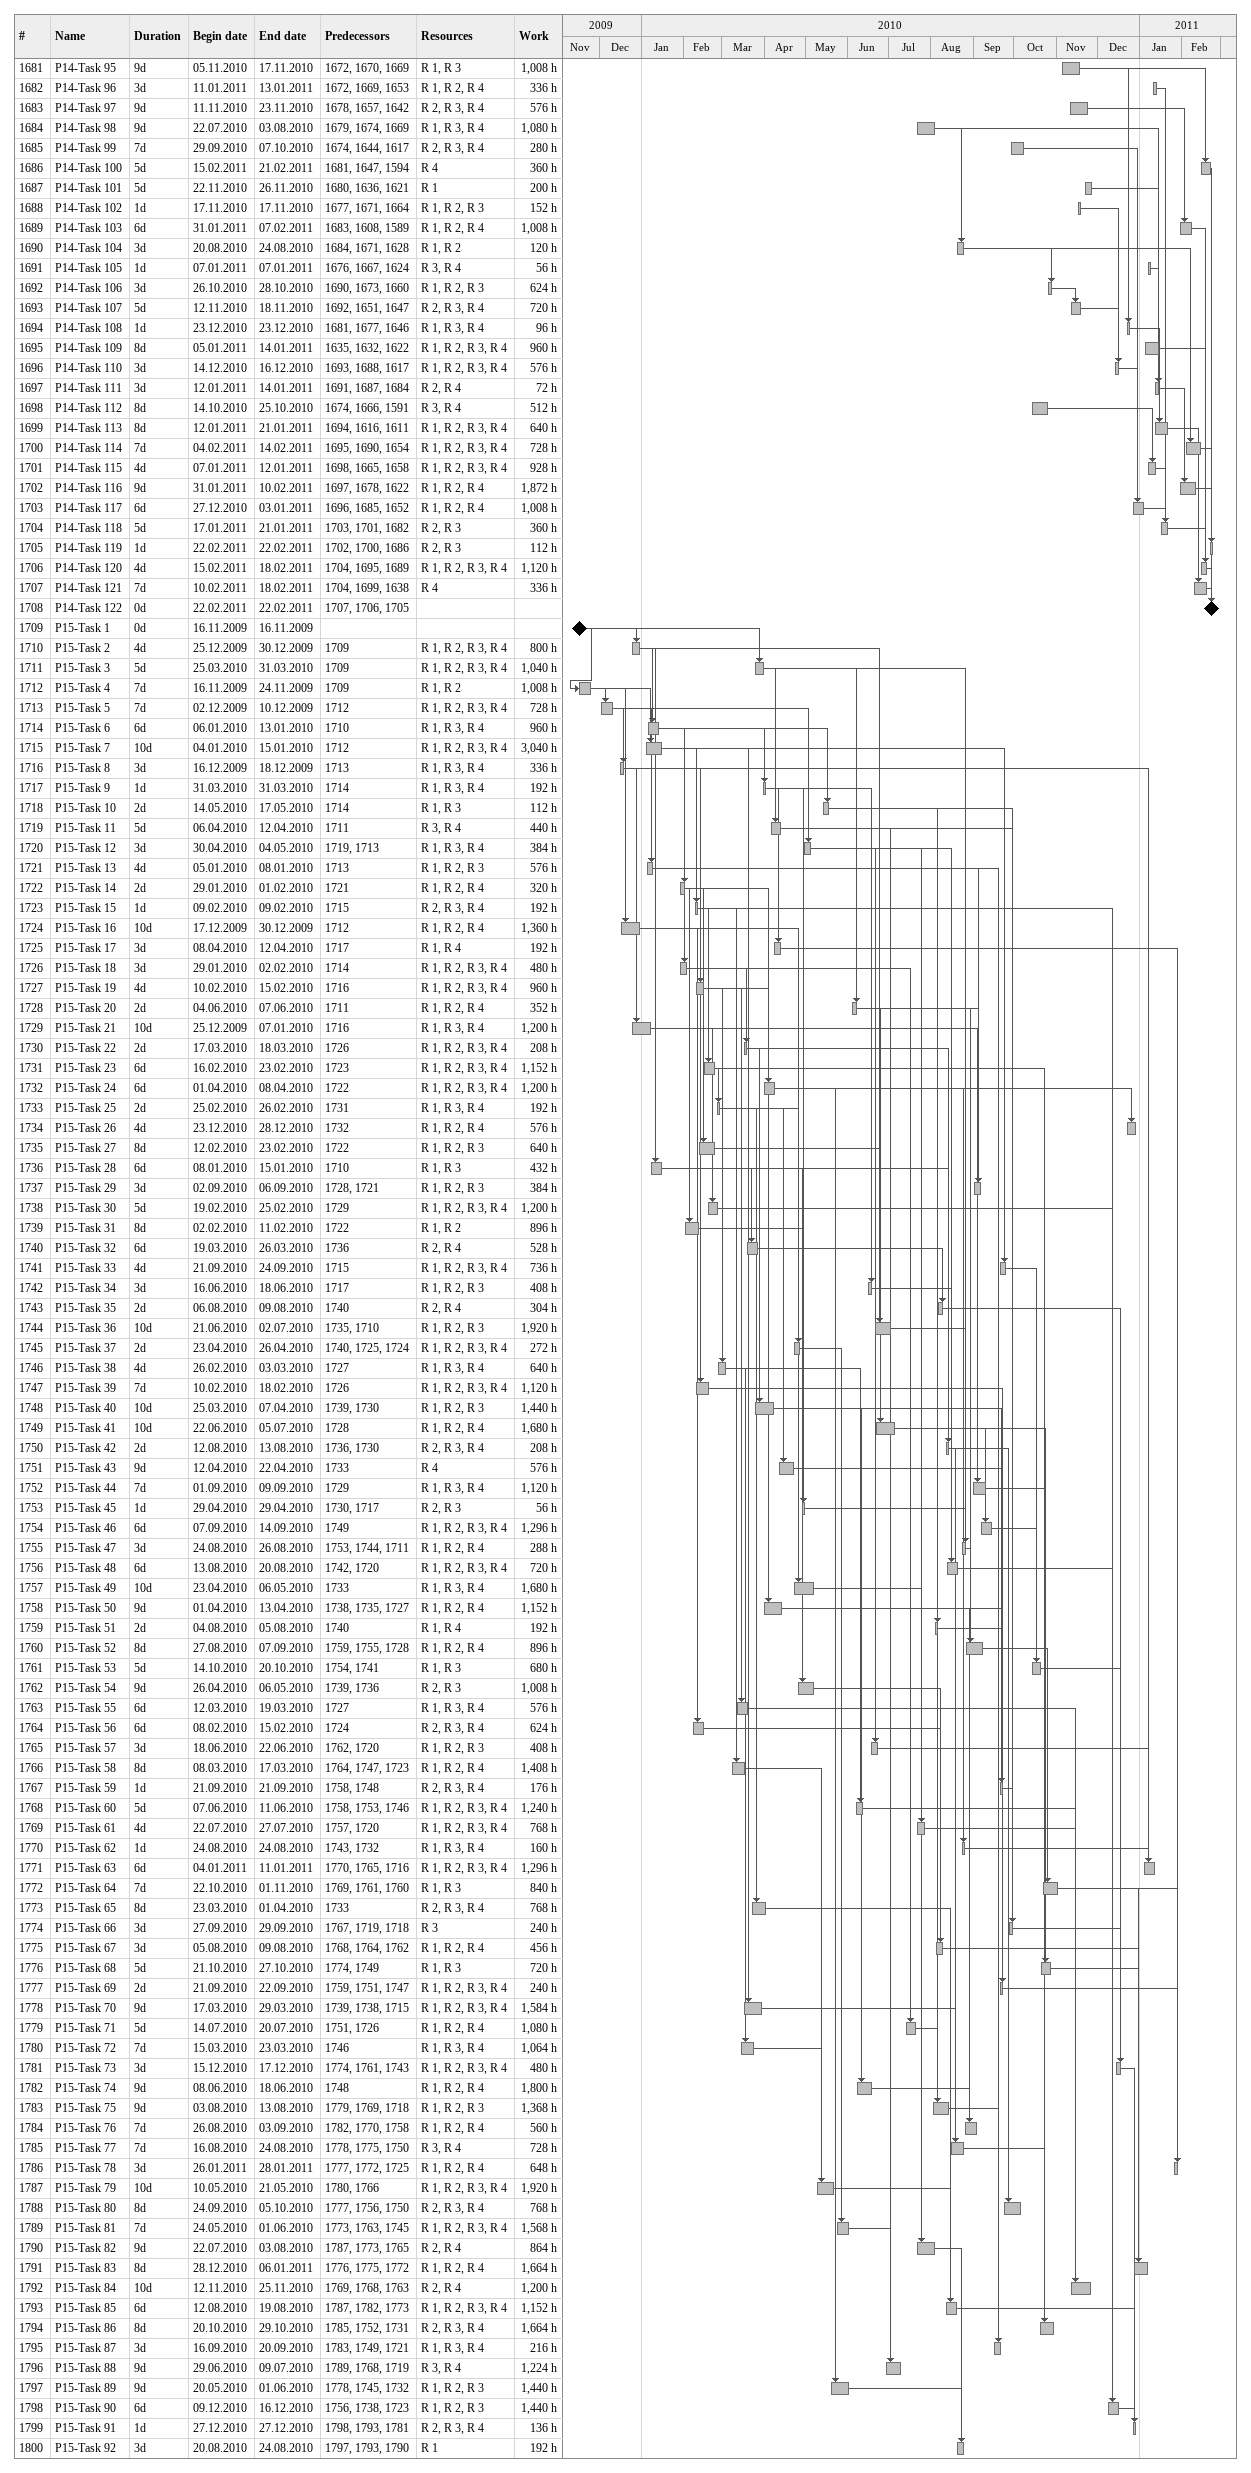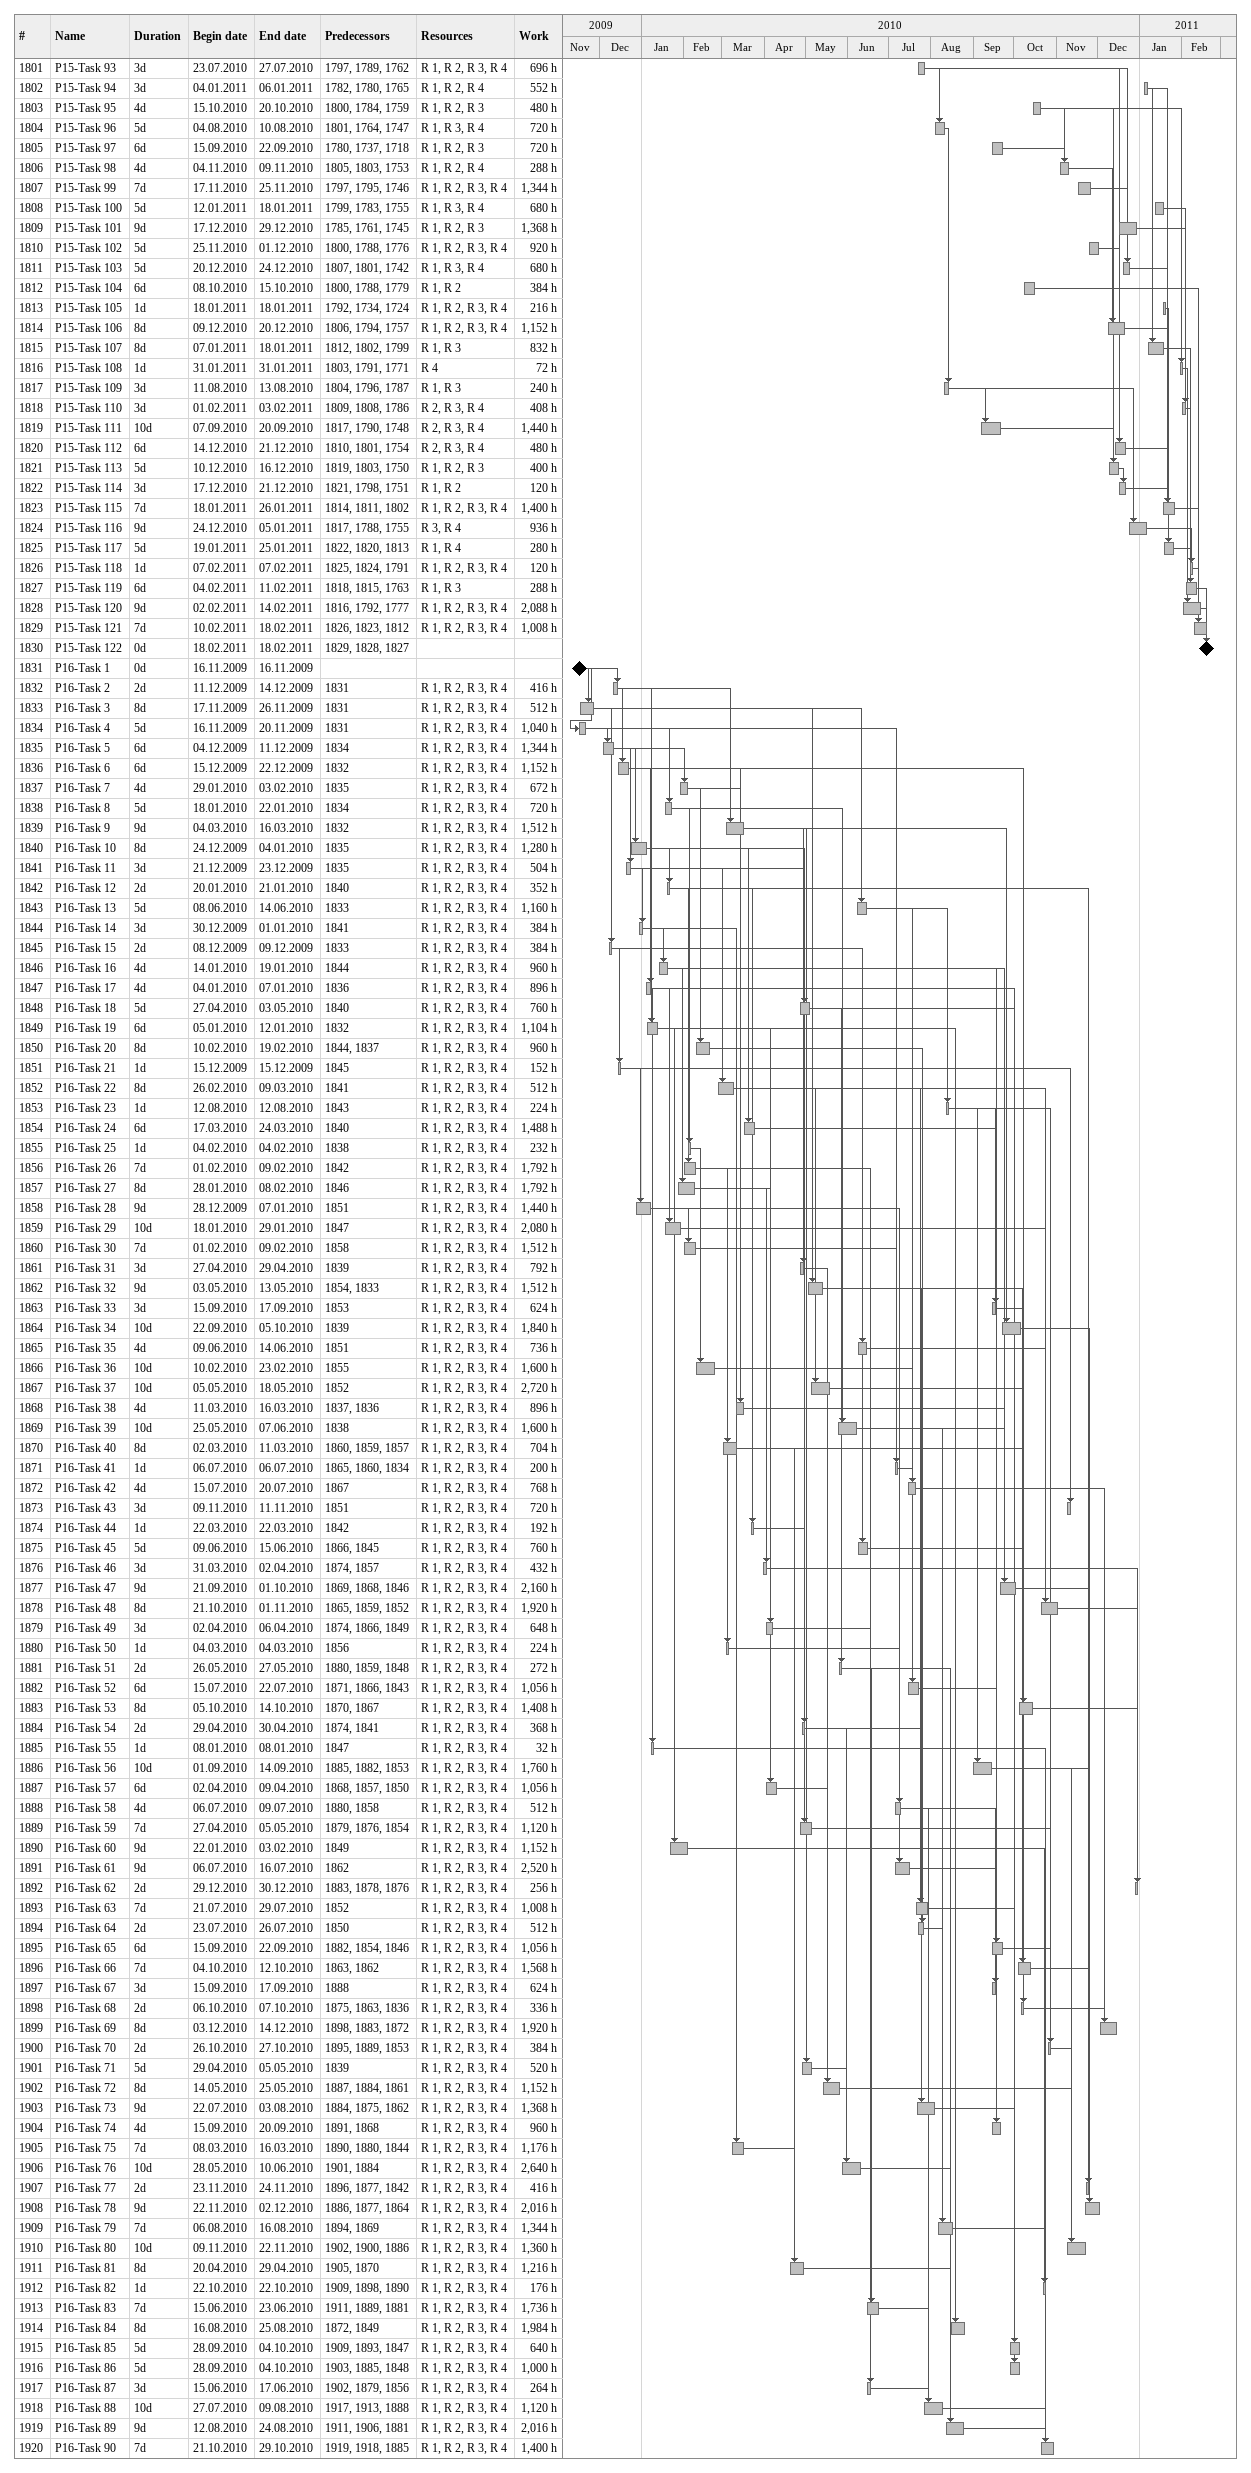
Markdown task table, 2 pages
| ID | Task | Duration | Start | Finish | Predecessors | Resources | Work (h) |
|---|---|---|---|---|---|---|---|
| 1681 | P14-Task 95 | 9d | 2010-11-05 | 2010-11-17 | 1672, 1670, 1669 | R 1, R 3 | 1008 |
| 1682 | P14-Task 96 | 3d | 2011-01-11 | 2011-01-13 | 1672, 1669, 1653 | R 1, R 2, R 4 | 336 |
| 1683 | P14-Task 97 | 9d | 2010-11-11 | 2010-11-23 | 1678, 1657, 1642 | R 2, R 3, R 4 | 576 |
| 1684 | P14-Task 98 | 9d | 2010-07-22 | 2010-08-03 | 1679, 1674, 1669 | R 1, R 3, R 4 | 1080 |
| 1685 | P14-Task 99 | 7d | 2010-09-29 | 2010-10-07 | 1674, 1644, 1617 | R 2, R 3, R 4 | 280 |
| 1686 | P14-Task 100 | 5d | 2011-02-15 | 2011-02-21 | 1681, 1647, 1594 | R 4 | 360 |
| 1687 | P14-Task 101 | 5d | 2010-11-22 | 2010-11-26 | 1680, 1636, 1621 | R 1 | 200 |
| 1688 | P14-Task 102 | 1d | 2010-11-17 | 2010-11-17 | 1677, 1671, 1664 | R 1, R 2, R 3 | 152 |
| 1689 | P14-Task 103 | 6d | 2011-01-31 | 2011-02-07 | 1683, 1608, 1589 | R 1, R 2, R 4 | 1008 |
| 1690 | P14-Task 104 | 3d | 2010-08-20 | 2010-08-24 | 1684, 1671, 1628 | R 1, R 2 | 120 |
| 1691 | P14-Task 105 | 1d | 2011-01-07 | 2011-01-07 | 1676, 1667, 1624 | R 3, R 4 | 56 |
| 1692 | P14-Task 106 | 3d | 2010-10-26 | 2010-10-28 | 1690, 1673, 1660 | R 1, R 2, R 3 | 624 |
| 1693 | P14-Task 107 | 5d | 2010-11-12 | 2010-11-18 | 1692, 1651, 1647 | R 2, R 3, R 4 | 720 |
| 1694 | P14-Task 108 | 1d | 2010-12-23 | 2010-12-23 | 1681, 1677, 1646 | R 1, R 3, R 4 | 96 |
| 1695 | P14-Task 109 | 8d | 2011-01-05 | 2011-01-14 | 1635, 1632, 1622 | R 1, R 2, R 3, R 4 | 960 |
| 1696 | P14-Task 110 | 3d | 2010-12-14 | 2010-12-16 | 1693, 1688, 1617 | R 1, R 2, R 3, R 4 | 576 |
| 1697 | P14-Task 111 | 3d | 2011-01-12 | 2011-01-14 | 1691, 1687, 1684 | R 2, R 4 | 72 |
| 1698 | P14-Task 112 | 8d | 2010-10-14 | 2010-10-25 | 1674, 1666, 1591 | R 3, R 4 | 512 |
| 1699 | P14-Task 113 | 8d | 2011-01-12 | 2011-01-21 | 1694, 1616, 1611 | R 1, R 2, R 3, R 4 | 640 |
| 1700 | P14-Task 114 | 7d | 2011-02-04 | 2011-02-14 | 1695, 1690, 1654 | R 1, R 2, R 3, R 4 | 728 |
| 1701 | P14-Task 115 | 4d | 2011-01-07 | 2011-01-12 | 1698, 1665, 1658 | R 1, R 2, R 3, R 4 | 928 |
| 1702 | P14-Task 116 | 9d | 2011-01-31 | 2011-02-10 | 1697, 1678, 1622 | R 1, R 2, R 4 | 1872 |
| 1703 | P14-Task 117 | 6d | 2010-12-27 | 2011-01-03 | 1696, 1685, 1652 | R 1, R 2, R 4 | 1008 |
| 1704 | P14-Task 118 | 5d | 2011-01-17 | 2011-01-21 | 1703, 1701, 1682 | R 2, R 3 | 360 |
| 1705 | P14-Task 119 | 1d | 2011-02-22 | 2011-02-22 | 1702, 1700, 1686 | R 2, R 3 | 112 |
| 1706 | P14-Task 120 | 4d | 2011-02-15 | 2011-02-18 | 1704, 1695, 1689 | R 1, R 2, R 3, R 4 | 1120 |
| 1707 | P14-Task 121 | 7d | 2011-02-10 | 2011-02-18 | 1704, 1699, 1638 | R 4 | 336 |
| 1708 | P14-Task 122 | 0d | 2011-02-22 | 2011-02-22 | 1707, 1706, 1705 |  |  |
| 1709 | P15-Task 1 | 0d | 2009-11-16 | 2009-11-16 |  |  |  |
| 1710 | P15-Task 2 | 4d | 2009-12-25 | 2009-12-30 | 1709 | R 1, R 2, R 3, R 4 | 800 |
| 1711 | P15-Task 3 | 5d | 2010-03-25 | 2010-03-31 | 1709 | R 1, R 2, R 3, R 4 | 1040 |
| 1712 | P15-Task 4 | 7d | 2009-11-16 | 2009-11-24 | 1709 | R 1, R 2 | 1008 |
| 1713 | P15-Task 5 | 7d | 2009-12-02 | 2009-12-10 | 1712 | R 1, R 2, R 3, R 4 | 728 |
| 1714 | P15-Task 6 | 6d | 2010-01-06 | 2010-01-13 | 1710 | R 1, R 3, R 4 | 960 |
| 1715 | P15-Task 7 | 10d | 2010-01-04 | 2010-01-15 | 1712 | R 1, R 2, R 3, R 4 | 3040 |
| 1716 | P15-Task 8 | 3d | 2009-12-16 | 2009-12-18 | 1713 | R 1, R 3, R 4 | 336 |
| 1717 | P15-Task 9 | 1d | 2010-03-31 | 2010-03-31 | 1714 | R 1, R 3, R 4 | 192 |
| 1718 | P15-Task 10 | 2d | 2010-05-14 | 2010-05-17 | 1714 | R 1, R 3 | 112 |
| 1719 | P15-Task 11 | 5d | 2010-04-06 | 2010-04-12 | 1711 | R 3, R 4 | 440 |
| 1720 | P15-Task 12 | 3d | 2010-04-30 | 2010-05-04 | 1719, 1713 | R 1, R 3, R 4 | 384 |
| 1721 | P15-Task 13 | 4d | 2010-01-05 | 2010-01-08 | 1713 | R 1, R 2, R 3 | 576 |
| 1722 | P15-Task 14 | 2d | 2010-01-29 | 2010-02-01 | 1721 | R 1, R 2, R 4 | 320 |
| 1723 | P15-Task 15 | 1d | 2010-02-09 | 2010-02-09 | 1715 | R 2, R 3, R 4 | 192 |
| 1724 | P15-Task 16 | 10d | 2009-12-17 | 2009-12-30 | 1712 | R 1, R 2, R 4 | 1360 |
| 1725 | P15-Task 17 | 3d | 2010-04-08 | 2010-04-12 | 1717 | R 1, R 4 | 192 |
| 1726 | P15-Task 18 | 3d | 2010-01-29 | 2010-02-02 | 1714 | R 1, R 2, R 3, R 4 | 480 |
| 1727 | P15-Task 19 | 4d | 2010-02-10 | 2010-02-15 | 1716 | R 1, R 2, R 3, R 4 | 960 |
| 1728 | P15-Task 20 | 2d | 2010-06-04 | 2010-06-07 | 1711 | R 1, R 2, R 4 | 352 |
| 1729 | P15-Task 21 | 10d | 2009-12-25 | 2010-01-07 | 1716 | R 1, R 3, R 4 | 1200 |
| 1730 | P15-Task 22 | 2d | 2010-03-17 | 2010-03-18 | 1726 | R 1, R 2, R 3, R 4 | 208 |
| 1731 | P15-Task 23 | 6d | 2010-02-16 | 2010-02-23 | 1723 | R 1, R 2, R 3, R 4 | 1152 |
| 1732 | P15-Task 24 | 6d | 2010-04-01 | 2010-04-08 | 1722 | R 1, R 2, R 3, R 4 | 1200 |
| 1733 | P15-Task 25 | 2d | 2010-02-25 | 2010-02-26 | 1731 | R 1, R 3, R 4 | 192 |
| 1734 | P15-Task 26 | 4d | 2010-12-23 | 2010-12-28 | 1732 | R 1, R 2, R 4 | 576 |
| 1735 | P15-Task 27 | 8d | 2010-02-12 | 2010-02-23 | 1722 | R 1, R 2, R 3 | 640 |
| 1736 | P15-Task 28 | 6d | 2010-01-08 | 2010-01-15 | 1710 | R 1, R 3 | 432 |
| 1737 | P15-Task 29 | 3d | 2010-09-02 | 2010-09-06 | 1728, 1721 | R 1, R 2, R 3 | 384 |
| 1738 | P15-Task 30 | 5d | 2010-02-19 | 2010-02-25 | 1729 | R 1, R 2, R 3, R 4 | 1200 |
| 1739 | P15-Task 31 | 8d | 2010-02-02 | 2010-02-11 | 1722 | R 1, R 2 | 896 |
| 1740 | P15-Task 32 | 6d | 2010-03-19 | 2010-03-26 | 1736 | R 2, R 4 | 528 |
| 1741 | P15-Task 33 | 4d | 2010-09-21 | 2010-09-24 | 1715 | R 1, R 2, R 3, R 4 | 736 |
| 1742 | P15-Task 34 | 3d | 2010-06-16 | 2010-06-18 | 1717 | R 1, R 2, R 3 | 408 |
| 1743 | P15-Task 35 | 2d | 2010-08-06 | 2010-08-09 | 1740 | R 2, R 4 | 304 |
| 1744 | P15-Task 36 | 10d | 2010-06-21 | 2010-07-02 | 1735, 1710 | R 1, R 2, R 3 | 1920 |
| 1745 | P15-Task 37 | 2d | 2010-04-23 | 2010-04-26 | 1740, 1725, 1724 | R 1, R 2, R 3, R 4 | 272 |
| 1746 | P15-Task 38 | 4d | 2010-02-26 | 2010-03-03 | 1727 | R 1, R 3, R 4 | 640 |
| 1747 | P15-Task 39 | 7d | 2010-02-10 | 2010-02-18 | 1726 | R 1, R 2, R 3, R 4 | 1120 |
| 1748 | P15-Task 40 | 10d | 2010-03-25 | 2010-04-07 | 1739, 1730 | R 1, R 2, R 3 | 1440 |
| 1749 | P15-Task 41 | 10d | 2010-06-22 | 2010-07-05 | 1728 | R 1, R 2, R 4 | 1680 |
| 1750 | P15-Task 42 | 2d | 2010-08-12 | 2010-08-13 | 1736, 1730 | R 2, R 3, R 4 | 208 |
| 1751 | P15-Task 43 | 9d | 2010-04-12 | 2010-04-22 | 1733 | R 4 | 576 |
| 1752 | P15-Task 44 | 7d | 2010-09-01 | 2010-09-09 | 1729 | R 1, R 3, R 4 | 1120 |
| 1753 | P15-Task 45 | 1d | 2010-04-29 | 2010-04-29 | 1730, 1717 | R 2, R 3 | 56 |
| 1754 | P15-Task 46 | 6d | 2010-09-07 | 2010-09-14 | 1749 | R 1, R 2, R 3, R 4 | 1296 |
| 1755 | P15-Task 47 | 3d | 2010-08-24 | 2010-08-26 | 1753, 1744, 1711 | R 1, R 2, R 4 | 288 |
| 1756 | P15-Task 48 | 6d | 2010-08-13 | 2010-08-20 | 1742, 1720 | R 1, R 2, R 3, R 4 | 720 |
| 1757 | P15-Task 49 | 10d | 2010-04-23 | 2010-05-06 | 1733 | R 1, R 3, R 4 | 1680 |
| 1758 | P15-Task 50 | 9d | 2010-04-01 | 2010-04-13 | 1738, 1735, 1727 | R 1, R 2, R 4 | 1152 |
| 1759 | P15-Task 51 | 2d | 2010-08-04 | 2010-08-05 | 1740 | R 1, R 4 | 192 |
| 1760 | P15-Task 52 | 8d | 2010-08-27 | 2010-09-07 | 1759, 1755, 1728 | R 1, R 2, R 4 | 896 |
| 1761 | P15-Task 53 | 5d | 2010-10-14 | 2010-10-20 | 1754, 1741 | R 1, R 3 | 680 |
| 1762 | P15-Task 54 | 9d | 2010-04-26 | 2010-05-06 | 1739, 1736 | R 2, R 3 | 1008 |
| 1763 | P15-Task 55 | 6d | 2010-03-12 | 2010-03-19 | 1727 | R 1, R 3, R 4 | 576 |
| 1764 | P15-Task 56 | 6d | 2010-02-08 | 2010-02-15 | 1724 | R 2, R 3, R 4 | 624 |
| 1765 | P15-Task 57 | 3d | 2010-06-18 | 2010-06-22 | 1762, 1720 | R 1, R 2, R 3 | 408 |
| 1766 | P15-Task 58 | 8d | 2010-03-08 | 2010-03-17 | 1764, 1747, 1723 | R 1, R 2, R 4 | 1408 |
| 1767 | P15-Task 59 | 1d | 2010-09-21 | 2010-09-21 | 1758, 1748 | R 2, R 3, R 4 | 176 |
| 1768 | P15-Task 60 | 5d | 2010-06-07 | 2010-06-11 | 1758, 1753, 1746 | R 1, R 2, R 3, R 4 | 1240 |
| 1769 | P15-Task 61 | 4d | 2010-07-22 | 2010-07-27 | 1757, 1720 | R 1, R 2, R 3, R 4 | 768 |
| 1770 | P15-Task 62 | 1d | 2010-08-24 | 2010-08-24 | 1743, 1732 | R 1, R 3, R 4 | 160 |
| 1771 | P15-Task 63 | 6d | 2011-01-04 | 2011-01-11 | 1770, 1765, 1716 | R 1, R 2, R 3, R 4 | 1296 |
| 1772 | P15-Task 64 | 7d | 2010-10-22 | 2010-11-01 | 1769, 1761, 1760 | R 1, R 3 | 840 |
| 1773 | P15-Task 65 | 8d | 2010-03-23 | 2010-04-01 | 1733 | R 2, R 3, R 4 | 768 |
| 1774 | P15-Task 66 | 3d | 2010-09-27 | 2010-09-29 | 1767, 1719, 1718 | R 3 | 240 |
| 1775 | P15-Task 67 | 3d | 2010-08-05 | 2010-08-09 | 1768, 1764, 1762 | R 1, R 2, R 4 | 456 |
| 1776 | P15-Task 68 | 5d | 2010-10-21 | 2010-10-27 | 1774, 1749 | R 1, R 3 | 720 |
| 1777 | P15-Task 69 | 2d | 2010-09-21 | 2010-09-22 | 1759, 1751, 1747 | R 1, R 2, R 3, R 4 | 240 |
| 1778 | P15-Task 70 | 9d | 2010-03-17 | 2010-03-29 | 1739, 1738, 1715 | R 1, R 2, R 3, R 4 | 1584 |
| 1779 | P15-Task 71 | 5d | 2010-07-14 | 2010-07-20 | 1751, 1726 | R 1, R 2, R 4 | 1080 |
| 1780 | P15-Task 72 | 7d | 2010-03-15 | 2010-03-23 | 1746 | R 1, R 3, R 4 | 1064 |
| 1781 | P15-Task 73 | 3d | 2010-12-15 | 2010-12-17 | 1774, 1761, 1743 | R 1, R 2, R 3, R 4 | 480 |
| 1782 | P15-Task 74 | 9d | 2010-06-08 | 2010-06-18 | 1748 | R 1, R 2, R 4 | 1800 |
| 1783 | P15-Task 75 | 9d | 2010-08-03 | 2010-08-13 | 1779, 1769, 1718 | R 1, R 2, R 3 | 1368 |
| 1784 | P15-Task 76 | 7d | 2010-08-26 | 2010-09-03 | 1782, 1770, 1758 | R 1, R 2, R 4 | 560 |
| 1785 | P15-Task 77 | 7d | 2010-08-16 | 2010-08-24 | 1778, 1775, 1750 | R 3, R 4 | 728 |
| 1786 | P15-Task 78 | 3d | 2011-01-26 | 2011-01-28 | 1777, 1772, 1725 | R 1, R 2, R 4 | 648 |
| 1787 | P15-Task 79 | 10d | 2010-05-10 | 2010-05-21 | 1780, 1766 | R 1, R 2, R 3, R 4 | 1920 |
| 1788 | P15-Task 80 | 8d | 2010-09-24 | 2010-10-05 | 1777, 1756, 1750 | R 2, R 3, R 4 | 768 |
| 1789 | P15-Task 81 | 7d | 2010-05-24 | 2010-06-01 | 1773, 1763, 1745 | R 1, R 2, R 3, R 4 | 1568 |
| 1790 | P15-Task 82 | 9d | 2010-07-22 | 2010-08-03 | 1787, 1773, 1765 | R 2, R 4 | 864 |
| 1791 | P15-Task 83 | 8d | 2010-12-28 | 2011-01-06 | 1776, 1775, 1772 | R 1, R 2, R 4 | 1664 |
| 1792 | P15-Task 84 | 10d | 2010-11-12 | 2010-11-25 | 1769, 1768, 1763 | R 2, R 4 | 1200 |
| 1793 | P15-Task 85 | 6d | 2010-08-12 | 2010-08-19 | 1787, 1782, 1773 | R 1, R 2, R 3, R 4 | 1152 |
| 1794 | P15-Task 86 | 8d | 2010-10-20 | 2010-10-29 | 1785, 1752, 1731 | R 2, R 3, R 4 | 1664 |
| 1795 | P15-Task 87 | 3d | 2010-09-16 | 2010-09-20 | 1783, 1749, 1721 | R 1, R 3, R 4 | 216 |
| 1796 | P15-Task 88 | 9d | 2010-06-29 | 2010-07-09 | 1789, 1768, 1719 | R 3, R 4 | 1224 |
| 1797 | P15-Task 89 | 9d | 2010-05-20 | 2010-06-01 | 1778, 1745, 1732 | R 1, R 2, R 3 | 1440 |
| 1798 | P15-Task 90 | 6d | 2010-12-09 | 2010-12-16 | 1756, 1738, 1723 | R 1, R 2, R 3 | 1440 |
| 1799 | P15-Task 91 | 1d | 2010-12-27 | 2010-12-27 | 1798, 1793, 1781 | R 2, R 3, R 4 | 136 |
| 1800 | P15-Task 92 | 3d | 2010-08-20 | 2010-08-24 | 1797, 1793, 1790 | R 1 | 192 |
| 1801 | P15-Task 93 | 3d | 2010-07-23 | 2010-07-27 | 1797, 1789, 1762 | R 1, R 2, R 3, R 4 | 696 |
| 1802 | P15-Task 94 | 3d | 2011-01-04 | 2011-01-06 | 1782, 1780, 1765 | R 1, R 2, R 4 | 552 |
| 1803 | P15-Task 95 | 4d | 2010-10-15 | 2010-10-20 | 1800, 1784, 1759 | R 1, R 2, R 3 | 480 |
| 1804 | P15-Task 96 | 5d | 2010-08-04 | 2010-08-10 | 1801, 1764, 1747 | R 1, R 3, R 4 | 720 |
| 1805 | P15-Task 97 | 6d | 2010-09-15 | 2010-09-22 | 1780, 1737, 1718 | R 1, R 2, R 3 | 720 |
| 1806 | P15-Task 98 | 4d | 2010-11-04 | 2010-11-09 | 1805, 1803, 1753 | R 1, R 2, R 4 | 288 |
| 1807 | P15-Task 99 | 7d | 2010-11-17 | 2010-11-25 | 1797, 1795, 1746 | R 1, R 2, R 3, R 4 | 1344 |
| 1808 | P15-Task 100 | 5d | 2011-01-12 | 2011-01-18 | 1799, 1783, 1755 | R 1, R 3, R 4 | 680 |
| 1809 | P15-Task 101 | 9d | 2010-12-17 | 2010-12-29 | 1785, 1761, 1745 | R 1, R 2, R 3 | 1368 |
| 1810 | P15-Task 102 | 5d | 2010-11-25 | 2010-12-01 | 1800, 1788, 1776 | R 1, R 2, R 3, R 4 | 920 |
| 1811 | P15-Task 103 | 5d | 2010-12-20 | 2010-12-24 | 1807, 1801, 1742 | R 1, R 3, R 4 | 680 |
| 1812 | P15-Task 104 | 6d | 2010-10-08 | 2010-10-15 | 1800, 1788, 1779 | R 1, R 2 | 384 |
| 1813 | P15-Task 105 | 1d | 2011-01-18 | 2011-01-18 | 1792, 1734, 1724 | R 1, R 2, R 3, R 4 | 216 |
| 1814 | P15-Task 106 | 8d | 2010-12-09 | 2010-12-20 | 1806, 1794, 1757 | R 1, R 2, R 3, R 4 | 1152 |
| 1815 | P15-Task 107 | 8d | 2011-01-07 | 2011-01-18 | 1812, 1802, 1799 | R 1, R 3 | 832 |
| 1816 | P15-Task 108 | 1d | 2011-01-31 | 2011-01-31 | 1803, 1791, 1771 | R 4 | 72 |
| 1817 | P15-Task 109 | 3d | 2010-08-11 | 2010-08-13 | 1804, 1796, 1787 | R 1, R 3 | 240 |
| 1818 | P15-Task 110 | 3d | 2011-02-01 | 2011-02-03 | 1809, 1808, 1786 | R 2, R 3, R 4 | 408 |
| 1819 | P15-Task 111 | 10d | 2010-09-07 | 2010-09-20 | 1817, 1790, 1748 | R 2, R 3, R 4 | 1440 |
| 1820 | P15-Task 112 | 6d | 2010-12-14 | 2010-12-21 | 1810, 1801, 1754 | R 2, R 3, R 4 | 480 |
| 1821 | P15-Task 113 | 5d | 2010-12-10 | 2010-12-16 | 1819, 1803, 1750 | R 1, R 2, R 3 | 400 |
| 1822 | P15-Task 114 | 3d | 2010-12-17 | 2010-12-21 | 1821, 1798, 1751 | R 1, R 2 | 120 |
| 1823 | P15-Task 115 | 7d | 2011-01-18 | 2011-01-26 | 1814, 1811, 1802 | R 1, R 2, R 3, R 4 | 1400 |
| 1824 | P15-Task 116 | 9d | 2010-12-24 | 2011-01-05 | 1817, 1788, 1755 | R 3, R 4 | 936 |
| 1825 | P15-Task 117 | 5d | 2011-01-19 | 2011-01-25 | 1822, 1820, 1813 | R 1, R 4 | 280 |
| 1826 | P15-Task 118 | 1d | 2011-02-07 | 2011-02-07 | 1825, 1824, 1791 | R 1, R 2, R 3, R 4 | 120 |
| 1827 | P15-Task 119 | 6d | 2011-02-04 | 2011-02-11 | 1818, 1815, 1763 | R 1, R 3 | 288 |
| 1828 | P15-Task 120 | 9d | 2011-02-02 | 2011-02-14 | 1816, 1792, 1777 | R 1, R 2, R 3, R 4 | 2088 |
| 1829 | P15-Task 121 | 7d | 2011-02-10 | 2011-02-18 | 1826, 1823, 1812 | R 1, R 2, R 3, R 4 | 1008 |
| 1830 | P15-Task 122 | 0d | 2011-02-18 | 2011-02-18 | 1829, 1828, 1827 |  |  |
| 1831 | P16-Task 1 | 0d | 2009-11-16 | 2009-11-16 |  |  |  |
| 1832 | P16-Task 2 | 2d | 2009-12-11 | 2009-12-14 | 1831 | R 1, R 2, R 3, R 4 | 416 |
| 1833 | P16-Task 3 | 8d | 2009-11-17 | 2009-11-26 | 1831 | R 1, R 2, R 3, R 4 | 512 |
| 1834 | P16-Task 4 | 5d | 2009-11-16 | 2009-11-20 | 1831 | R 1, R 2, R 3, R 4 | 1040 |
| 1835 | P16-Task 5 | 6d | 2009-12-04 | 2009-12-11 | 1834 | R 1, R 2, R 3, R 4 | 1344 |
| 1836 | P16-Task 6 | 6d | 2009-12-15 | 2009-12-22 | 1832 | R 1, R 2, R 3, R 4 | 1152 |
| 1837 | P16-Task 7 | 4d | 2010-01-29 | 2010-02-03 | 1835 | R 1, R 2, R 3, R 4 | 672 |
| 1838 | P16-Task 8 | 5d | 2010-01-18 | 2010-01-22 | 1834 | R 1, R 2, R 3, R 4 | 720 |
| 1839 | P16-Task 9 | 9d | 2010-03-04 | 2010-03-16 | 1832 | R 1, R 2, R 3, R 4 | 1512 |
| 1840 | P16-Task 10 | 8d | 2009-12-24 | 2010-01-04 | 1835 | R 1, R 2, R 3, R 4 | 1280 |
| 1841 | P16-Task 11 | 3d | 2009-12-21 | 2009-12-23 | 1835 | R 1, R 2, R 3, R 4 | 504 |
| 1842 | P16-Task 12 | 2d | 2010-01-20 | 2010-01-21 | 1840 | R 1, R 2, R 3, R 4 | 352 |
| 1843 | P16-Task 13 | 5d | 2010-06-08 | 2010-06-14 | 1833 | R 1, R 2, R 3, R 4 | 1160 |
| 1844 | P16-Task 14 | 3d | 2009-12-30 | 2010-01-01 | 1841 | R 1, R 2, R 3, R 4 | 384 |
| 1845 | P16-Task 15 | 2d | 2009-12-08 | 2009-12-09 | 1833 | R 1, R 2, R 3, R 4 | 384 |
| 1846 | P16-Task 16 | 4d | 2010-01-14 | 2010-01-19 | 1844 | R 1, R 2, R 3, R 4 | 960 |
| 1847 | P16-Task 17 | 4d | 2010-01-04 | 2010-01-07 | 1836 | R 1, R 2, R 3, R 4 | 896 |
| 1848 | P16-Task 18 | 5d | 2010-04-27 | 2010-05-03 | 1840 | R 1, R 2, R 3, R 4 | 760 |
| 1849 | P16-Task 19 | 6d | 2010-01-05 | 2010-01-12 | 1832 | R 1, R 2, R 3, R 4 | 1104 |
| 1850 | P16-Task 20 | 8d | 2010-02-10 | 2010-02-19 | 1844, 1837 | R 1, R 2, R 3, R 4 | 960 |
| 1851 | P16-Task 21 | 1d | 2009-12-15 | 2009-12-15 | 1845 | R 1, R 2, R 3, R 4 | 152 |
| 1852 | P16-Task 22 | 8d | 2010-02-26 | 2010-03-09 | 1841 | R 1, R 2, R 3, R 4 | 512 |
| 1853 | P16-Task 23 | 1d | 2010-08-12 | 2010-08-12 | 1843 | R 1, R 2, R 3, R 4 | 224 |
| 1854 | P16-Task 24 | 6d | 2010-03-17 | 2010-03-24 | 1840 | R 1, R 2, R 3, R 4 | 1488 |
| 1855 | P16-Task 25 | 1d | 2010-02-04 | 2010-02-04 | 1838 | R 1, R 2, R 3, R 4 | 232 |
| 1856 | P16-Task 26 | 7d | 2010-02-01 | 2010-02-09 | 1842 | R 1, R 2, R 3, R 4 | 1792 |
| 1857 | P16-Task 27 | 8d | 2010-01-28 | 2010-02-08 | 1846 | R 1, R 2, R 3, R 4 | 1792 |
| 1858 | P16-Task 28 | 9d | 2009-12-28 | 2010-01-07 | 1851 | R 1, R 2, R 3, R 4 | 1440 |
| 1859 | P16-Task 29 | 10d | 2010-01-18 | 2010-01-29 | 1847 | R 1, R 2, R 3, R 4 | 2080 |
| 1860 | P16-Task 30 | 7d | 2010-02-01 | 2010-02-09 | 1858 | R 1, R 2, R 3, R 4 | 1512 |
| 1861 | P16-Task 31 | 3d | 2010-04-27 | 2010-04-29 | 1839 | R 1, R 2, R 3, R 4 | 792 |
| 1862 | P16-Task 32 | 9d | 2010-05-03 | 2010-05-13 | 1854, 1833 | R 1, R 2, R 3, R 4 | 1512 |
| 1863 | P16-Task 33 | 3d | 2010-09-15 | 2010-09-17 | 1853 | R 1, R 2, R 3, R 4 | 624 |
| 1864 | P16-Task 34 | 10d | 2010-09-22 | 2010-10-05 | 1839 | R 1, R 2, R 3, R 4 | 1840 |
| 1865 | P16-Task 35 | 4d | 2010-06-09 | 2010-06-14 | 1851 | R 1, R 2, R 3, R 4 | 736 |
| 1866 | P16-Task 36 | 10d | 2010-02-10 | 2010-02-23 | 1855 | R 1, R 2, R 3, R 4 | 1600 |
| 1867 | P16-Task 37 | 10d | 2010-05-05 | 2010-05-18 | 1852 | R 1, R 2, R 3, R 4 | 2720 |
| 1868 | P16-Task 38 | 4d | 2010-03-11 | 2010-03-16 | 1837, 1836 | R 1, R 2, R 3, R 4 | 896 |
| 1869 | P16-Task 39 | 10d | 2010-05-25 | 2010-06-07 | 1838 | R 1, R 2, R 3, R 4 | 1600 |
| 1870 | P16-Task 40 | 8d | 2010-03-02 | 2010-03-11 | 1860, 1859, 1857 | R 1, R 2, R 3, R 4 | 704 |
| 1871 | P16-Task 41 | 1d | 2010-07-06 | 2010-07-06 | 1865, 1860, 1834 | R 1, R 2, R 3, R 4 | 200 |
| 1872 | P16-Task 42 | 4d | 2010-07-15 | 2010-07-20 | 1867 | R 1, R 2, R 3, R 4 | 768 |
| 1873 | P16-Task 43 | 3d | 2010-11-09 | 2010-11-11 | 1851 | R 1, R 2, R 3, R 4 | 720 |
| 1874 | P16-Task 44 | 1d | 2010-03-22 | 2010-03-22 | 1842 | R 1, R 2, R 3, R 4 | 192 |
| 1875 | P16-Task 45 | 5d | 2010-06-09 | 2010-06-15 | 1866, 1845 | R 1, R 2, R 3, R 4 | 760 |
| 1876 | P16-Task 46 | 3d | 2010-03-31 | 2010-04-02 | 1874, 1857 | R 1, R 2, R 3, R 4 | 432 |
| 1877 | P16-Task 47 | 9d | 2010-09-21 | 2010-10-01 | 1869, 1868, 1846 | R 1, R 2, R 3, R 4 | 2160 |
| 1878 | P16-Task 48 | 8d | 2010-10-21 | 2010-11-01 | 1865, 1859, 1852 | R 1, R 2, R 3, R 4 | 1920 |
| 1879 | P16-Task 49 | 3d | 2010-04-02 | 2010-04-06 | 1874, 1866, 1849 | R 1, R 2, R 3, R 4 | 648 |
| 1880 | P16-Task 50 | 1d | 2010-03-04 | 2010-03-04 | 1856 | R 1, R 2, R 3, R 4 | 224 |
| 1881 | P16-Task 51 | 2d | 2010-05-26 | 2010-05-27 | 1880, 1859, 1848 | R 1, R 2, R 3, R 4 | 272 |
| 1882 | P16-Task 52 | 6d | 2010-07-15 | 2010-07-22 | 1871, 1866, 1843 | R 1, R 2, R 3, R 4 | 1056 |
| 1883 | P16-Task 53 | 8d | 2010-10-05 | 2010-10-14 | 1870, 1867 | R 1, R 2, R 3, R 4 | 1408 |
| 1884 | P16-Task 54 | 2d | 2010-04-29 | 2010-04-30 | 1874, 1841 | R 1, R 2, R 3, R 4 | 368 |
| 1885 | P16-Task 55 | 1d | 2010-01-08 | 2010-01-08 | 1847 | R 1, R 2, R 3, R 4 | 32 |
| 1886 | P16-Task 56 | 10d | 2010-09-01 | 2010-09-14 | 1885, 1882, 1853 | R 1, R 2, R 3, R 4 | 1760 |
| 1887 | P16-Task 57 | 6d | 2010-04-02 | 2010-04-09 | 1868, 1857, 1850 | R 1, R 2, R 3, R 4 | 1056 |
| 1888 | P16-Task 58 | 4d | 2010-07-06 | 2010-07-09 | 1880, 1858 | R 1, R 2, R 3, R 4 | 512 |
| 1889 | P16-Task 59 | 7d | 2010-04-27 | 2010-05-05 | 1879, 1876, 1854 | R 1, R 2, R 3, R 4 | 1120 |
| 1890 | P16-Task 60 | 9d | 2010-01-22 | 2010-02-03 | 1849 | R 1, R 2, R 3, R 4 | 1152 |
| 1891 | P16-Task 61 | 9d | 2010-07-06 | 2010-07-16 | 1862 | R 1, R 2, R 3, R 4 | 2520 |
| 1892 | P16-Task 62 | 2d | 2010-12-29 | 2010-12-30 | 1883, 1878, 1876 | R 1, R 2, R 3, R 4 | 256 |
| 1893 | P16-Task 63 | 7d | 2010-07-21 | 2010-07-29 | 1852 | R 1, R 2, R 3, R 4 | 1008 |
| 1894 | P16-Task 64 | 2d | 2010-07-23 | 2010-07-26 | 1850 | R 1, R 2, R 3, R 4 | 512 |
| 1895 | P16-Task 65 | 6d | 2010-09-15 | 2010-09-22 | 1882, 1854, 1846 | R 1, R 2, R 3, R 4 | 1056 |
| 1896 | P16-Task 66 | 7d | 2010-10-04 | 2010-10-12 | 1863, 1862 | R 1, R 2, R 3, R 4 | 1568 |
| 1897 | P16-Task 67 | 3d | 2010-09-15 | 2010-09-17 | 1888 | R 1, R 2, R 3, R 4 | 624 |
| 1898 | P16-Task 68 | 2d | 2010-10-06 | 2010-10-07 | 1875, 1863, 1836 | R 1, R 2, R 3, R 4 | 336 |
| 1899 | P16-Task 69 | 8d | 2010-12-03 | 2010-12-14 | 1898, 1883, 1872 | R 1, R 2, R 3, R 4 | 1920 |
| 1900 | P16-Task 70 | 2d | 2010-10-26 | 2010-10-27 | 1895, 1889, 1853 | R 1, R 2, R 3, R 4 | 384 |
| 1901 | P16-Task 71 | 5d | 2010-04-29 | 2010-05-05 | 1839 | R 1, R 2, R 3, R 4 | 520 |
| 1902 | P16-Task 72 | 8d | 2010-05-14 | 2010-05-25 | 1887, 1884, 1861 | R 1, R 2, R 3, R 4 | 1152 |
| 1903 | P16-Task 73 | 9d | 2010-07-22 | 2010-08-03 | 1884, 1875, 1862 | R 1, R 2, R 3, R 4 | 1368 |
| 1904 | P16-Task 74 | 4d | 2010-09-15 | 2010-09-20 | 1891, 1868 | R 1, R 2, R 3, R 4 | 960 |
| 1905 | P16-Task 75 | 7d | 2010-03-08 | 2010-03-16 | 1890, 1880, 1844 | R 1, R 2, R 3, R 4 | 1176 |
| 1906 | P16-Task 76 | 10d | 2010-05-28 | 2010-06-10 | 1901, 1884 | R 1, R 2, R 3, R 4 | 2640 |
| 1907 | P16-Task 77 | 2d | 2010-11-23 | 2010-11-24 | 1896, 1877, 1842 | R 1, R 2, R 3, R 4 | 416 |
| 1908 | P16-Task 78 | 9d | 2010-11-22 | 2010-12-02 | 1886, 1877, 1864 | R 1, R 2, R 3, R 4 | 2016 |
| 1909 | P16-Task 79 | 7d | 2010-08-06 | 2010-08-16 | 1894, 1869 | R 1, R 2, R 3, R 4 | 1344 |
| 1910 | P16-Task 80 | 10d | 2010-11-09 | 2010-11-22 | 1902, 1900, 1886 | R 1, R 2, R 3, R 4 | 1360 |
| 1911 | P16-Task 81 | 8d | 2010-04-20 | 2010-04-29 | 1905, 1870 | R 1, R 2, R 3, R 4 | 1216 |
| 1912 | P16-Task 82 | 1d | 2010-10-22 | 2010-10-22 | 1909, 1898, 1890 | R 1, R 2, R 3, R 4 | 176 |
| 1913 | P16-Task 83 | 7d | 2010-06-15 | 2010-06-23 | 1911, 1889, 1881 | R 1, R 2, R 3, R 4 | 1736 |
| 1914 | P16-Task 84 | 8d | 2010-08-16 | 2010-08-25 | 1872, 1849 | R 1, R 2, R 3, R 4 | 1984 |
| 1915 | P16-Task 85 | 5d | 2010-09-28 | 2010-10-04 | 1909, 1893, 1847 | R 1, R 2, R 3, R 4 | 640 |
| 1916 | P16-Task 86 | 5d | 2010-09-28 | 2010-10-04 | 1903, 1885, 1848 | R 1, R 2, R 3, R 4 | 1000 |
| 1917 | P16-Task 87 | 3d | 2010-06-15 | 2010-06-17 | 1902, 1879, 1856 | R 1, R 2, R 3, R 4 | 264 |
| 1918 | P16-Task 88 | 10d | 2010-07-27 | 2010-08-09 | 1917, 1913, 1888 | R 1, R 2, R 3, R 4 | 1120 |
| 1919 | P16-Task 89 | 9d | 2010-08-12 | 2010-08-24 | 1911, 1906, 1881 | R 1, R 2, R 3, R 4 | 2016 |
| 1920 | P16-Task 90 | 7d | 2010-10-21 | 2010-10-29 | 1919, 1918, 1885 | R 1, R 2, R 3, R 4 | 1400 |
